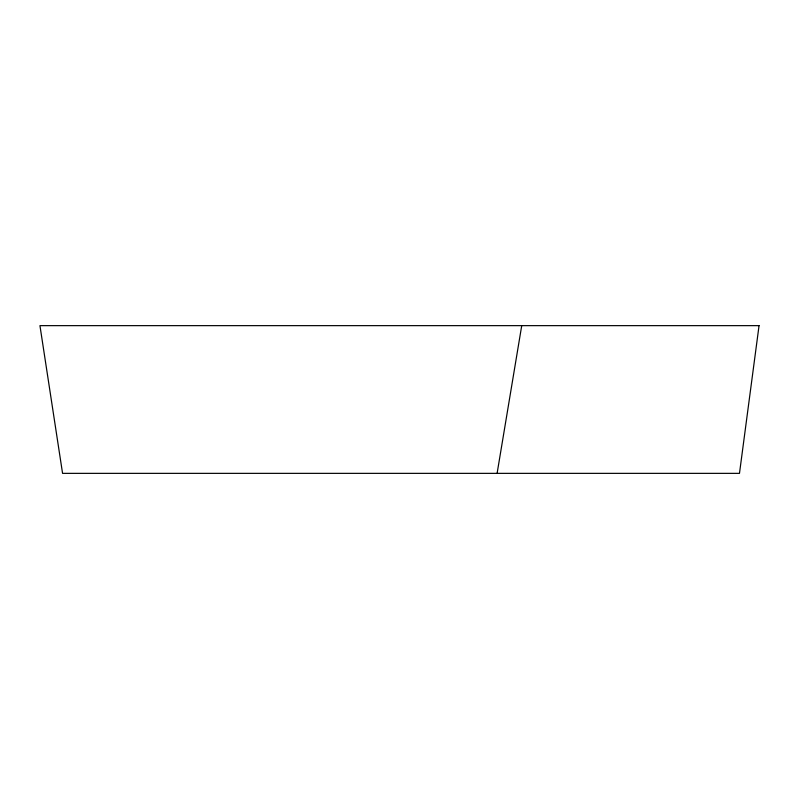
<?xml version="1.0" encoding="UTF-8"?>
<svg xmlns="http://www.w3.org/2000/svg" width="799" height="799" viewBox="0 0 799 799"><rect width="100%" height="100%" fill="white"/><g stroke="black" fill="none" stroke-linecap="round" stroke-linejoin="round"><path stroke-width="1.2" d="M497.108 473.358L521.727 325.642M759.05 325.642L739.484 473.358L62.562 473.358L39.95 325.642L759.05 325.642"/></g></svg>
